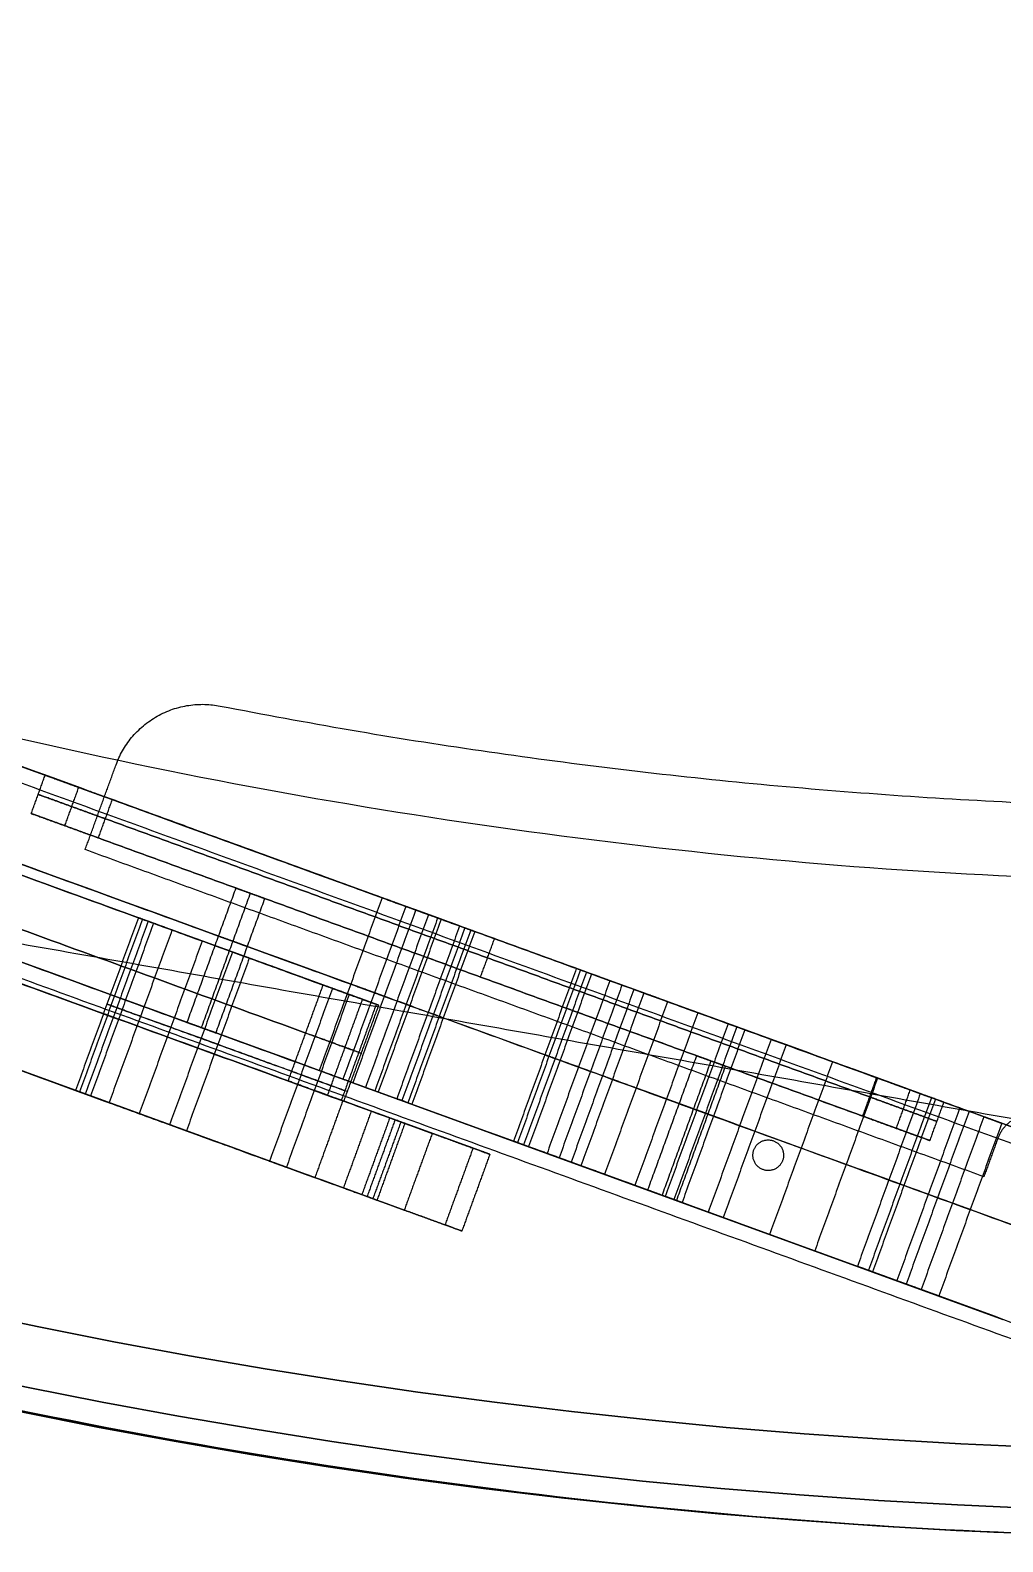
# Model space of a CAD drawing. Header units: millimetres. Extents: x -610 to 610, y -610 to 610.
# Drawn here: x -122.1 to -26.8, y -610.3 to -462.3 of the extents above; entities that cross this region are included whole.
import ezdxf

# ---------------------------------------------------------------- set-up
doc = ezdxf.new("R2010")
doc.units = ezdxf.units.MM
doc.layers.add('base', color=7, linetype='Continuous', true_color=0xffecbc)

msp = doc.modelspace()

# ---------------------------------------------------------------- linework, layer by layer
at = {"layer": 'base'}
for p, q in [((-87.93, -557.78, 106.31), (-298.29, -481.21, 106.31)), ((-79.8, -579.89, 106.31), (-318.73, -492.93, 106.31)), ((-101.93, -546.3, 221.97), (-121.96, -539.01, 221.97)), ((-56.82, -562.72, 221.97), (-99.11, -547.33, 221.97)), ((-84.32, -548.45, 122.97), (-20.66, -571.62, 122.97)), ((-77.97, -555.02, 230.97), (-77.97, -555.02, 212.97)), ((-33.97, -571.04, 221.97), (-54, -563.74, 221.97)), ((-90.47, -565.37, 122.97), (-26.82, -588.54, 122.97)), ((-77.06, -572.38, 105.6), (-91.35, -567.18, 105.6))]:
    msp.add_line(p, q, dxfattribs=at)
for centre, radius in [((0, 0, 249.47), 610), ((0, 0, 250.47), 610), ((0, 0, 243.46), 607.51), ((0, 0, 256.48), 607.51), ((0, 0, 240.97), 601.5), ((0, 0, 258.97), 601.5)]:
    msp.add_circle(centre, radius, dxfattribs=at)
at = {"layer": 'base', "extrusion": (0, 0, -1)}
for centre, radius in [((0, 0, 3.53), 610), ((0, 0, 4.53), 610), ((0, 0, -2.48), 607.51), ((0, 0, 10.54), 607.51), ((0, 0, -4.97), 601.5), ((0, 0, 13.03), 601.5)]:
    msp.add_circle(centre, radius, dxfattribs=at)
at = {"layer": 'base'}
for points, weights, degree, knots in [([(-495.2, -356.2, -4.03), (-851.4, 139, -4.03), (-356.2, 495.2, -4.03), (139, 851.4, -4.03), (495.2, 356.2, -4.03), (851.4, -139, -4.03), (356.2, -495.2, -4.03), (-139, -851.4, -4.03), (-495.2, -356.2, -4.03)], [1, 0.707106781187, 1, 0.707106781187, 1, 0.707106781187, 1, 0.707106781187, 1], 2, [0, 0, 0, 958.185759, 958.185759, 1916.371519, 1916.371519, 2874.557278, 2874.557278, 3832.743037, 3832.743037, 3832.743037]), ([(-610, 0, 249.97), (-610, -610, 249.97), (0, -610, 249.97), (610, -610, 249.97), (610, 0, 249.97), (610, 610, 249.97), (0, 610, 249.97), (-610, 610, 249.97), (-610, 0, 249.97)], [1, 0.707106781187, 1, 0.707106781187, 1, 0.707106781187, 1, 0.707106781187, 1], 2, [0, 0, 0, 958.185759, 958.185759, 1916.371519, 1916.371519, 2874.557278, 2874.557278, 3832.743037, 3832.743037, 3832.743037]), ([(32.65, -544.76, 240.97), (-510.36, -577.3, 240.97), (-544.65, -34.4, 240.97), (-578.93, 508.51, 240.97), (-36.14, 544.54, 240.97), (506.65, 580.56, 240.97), (544.42, 37.89, 240.97), (582.18, -504.79, 240.97), (39.63, -544.29, 240.97)], [1, 0.708239625255, 1, 0.708239625255, 1, 0.708239625255, 1, 0.708239625255, 1], 2, [654.018286, 654.018286, 654.018286, 1509.504571, 1509.504571, 2364.990855, 2364.990855, 3220.47714, 3220.47714, 4075.963425, 4075.963425, 4075.963425]), ([(32.65, -544.76, 244.97), (-510.36, -577.3, 244.97), (-544.65, -34.4, 244.97), (-578.93, 508.51, 244.97), (-36.14, 544.54, 244.97), (506.65, 580.56, 244.97), (544.42, 37.89, 244.97), (582.18, -504.79, 244.97), (39.63, -544.29, 244.97)], [1, 0.708239625255, 1, 0.708239625255, 1, 0.708239625255, 1, 0.708239625255, 1], 2, [654.018286, 654.018286, 654.018286, 1509.504571, 1509.504571, 2364.990855, 2364.990855, 3220.47714, 3220.47714, 4075.963425, 4075.963425, 4075.963425]), ([(32.65, -544.76, 242.97), (-510.36, -577.3, 242.97), (-544.65, -34.4, 242.97), (-578.93, 508.51, 242.97), (-36.14, 544.54, 242.97), (506.65, 580.56, 242.97), (544.42, 37.89, 242.97), (582.18, -504.79, 242.97), (39.63, -544.29, 242.97)], [1, 0.708239625255, 1, 0.708239625255, 1, 0.708239625255, 1, 0.708239625255, 1], 2, [654.018286, 654.018286, 654.018286, 1509.504571, 1509.504571, 2364.990855, 2364.990855, 3220.47714, 3220.47714, 4075.963425, 4075.963425, 4075.963425]), ([(-114.02, -537.64, 212.97), (-114.02, -537.64, 209.47), (-117.31, -536.45, 209.47), (-120.6, -535.25, 209.47), (-120.6, -535.25, 212.97)], [1, 0.707106781187, 1, 0.707106781187, 1], 2, [607.193594, 607.193594, 607.193594, 612.691382, 612.691382, 618.189169, 618.189169, 618.189169]), ([(-120.6, -535.25, 230.97), (-120.6, -535.25, 234.47), (-117.31, -536.45, 234.47), (-114.02, -537.64, 234.47), (-114.02, -537.64, 230.97)], [1, 0.707106781187, 1, 0.707106781187, 1], 2, [636.189169, 636.189169, 636.189169, 641.686956, 641.686956, 647.184743, 647.184743, 647.184743]), ([(-114.7, -539.52, 212.97), (-114.7, -539.52, 209.47), (-117.99, -538.33, 209.47), (-121.28, -537.13, 209.47), (-121.28, -537.13, 212.97)], [1, 0.707106781187, 1, 0.707106781187, 1], 2, [607.193594, 607.193594, 607.193594, 612.691382, 612.691382, 618.189169, 618.189169, 618.189169]), ([(-121.28, -537.13, 230.97), (-121.28, -537.13, 234.47), (-117.99, -538.33, 234.47), (-114.7, -539.52, 234.47), (-114.7, -539.52, 230.97)], [1, 0.707106781187, 1, 0.707106781187, 1], 2, [636.189169, 636.189169, 636.189169, 641.686956, 641.686956, 647.184743, 647.184743, 647.184743]), ([(-115.39, -541.4, 212.97), (-115.39, -541.4, 209.47), (-118.67, -540.2, 209.47), (-121.96, -539.01, 209.47), (-121.96, -539.01, 212.97)], [1, 0.707106781187, 1, 0.707106781187, 1], 2, [607.193594, 607.193594, 607.193594, 612.691382, 612.691382, 618.189169, 618.189169, 618.189169]), ([(-121.96, -539.01, 230.97), (-121.96, -539.01, 234.47), (-118.67, -540.2, 234.47), (-115.39, -541.4, 234.47), (-115.39, -541.4, 230.97)], [1, 0.707106781187, 1, 0.707106781187, 1], 2, [636.189169, 636.189169, 636.189169, 641.686956, 641.686956, 647.184743, 647.184743, 647.184743]), ([(-99.11, -547.33, 221.97), (-99.11, -547.33, 223.47), (-100.52, -546.81, 223.47), (-101.93, -546.3, 223.47), (-101.93, -546.3, 221.97), (-101.93, -546.3, 220.47), (-100.52, -546.81, 220.47), (-99.11, -547.33, 220.47), (-99.11, -547.33, 221.97)], [1, 0.707106781187, 1, 0.707106781187, 1, 0.707106781187, 1, 0.707106781187, 1], 2, [-2529.871432, -2529.871432, -2529.871432, -2527.515238, -2527.515238, -2525.159043, -2525.159043, -2522.802849, -2522.802849, -2520.446654, -2520.446654, -2520.446654]), ([(-109.99, -549.75, 170.33), (-104.15, -551.88, 173.92), (-98.31, -554, 177.51), (-92.47, -556.13, 181.1), (-91.97, -556.31, 181.41), (-91.41, -556.51, 181.57), (-90.83, -556.73, 181.57)], [1, 1, 1, 1, 0.977285464066, 0.977285464066, 1], 3, [-2066.857484, -2066.857484, -2066.857484, -2066.857484, -2065.861348, -2065.861348, -2065.861348, -2064.028817, -2064.028817, -2064.028817, -2064.028817]), ([(-100.82, -552.02, 221.97), (-100.82, -552.02, 220.47), (-102.23, -551.51, 220.47), (-103.64, -551, 220.47), (-103.64, -551, 221.97), (-103.64, -551, 223.47), (-102.23, -551.51, 223.47), (-100.82, -552.02, 223.47), (-100.82, -552.02, 221.97)], [1, 0.707106781187, 1, 0.707106781187, 1, 0.707106781187, 1, 0.707106781187, 1], 2, [2520.446654, 2520.446654, 2520.446654, 2522.802849, 2522.802849, 2525.159043, 2525.159043, 2527.515238, 2527.515238, 2529.871432, 2529.871432, 2529.871432]), ([(-87.93, -557.78, 131.86), (-92.15, -556.24, 129.26), (-96.38, -554.7, 126.67), (-100.61, -553.16, 124.07), (-101.11, -552.98, 123.76), (-101.67, -552.78, 123.6), (-102.26, -552.57, 123.6)], [1, 1, 1, 1, 0.977285323406, 0.977285323406, 1], 3, [-2116.578188, -2116.578188, -2116.578188, -2116.578188, -2115.856956, -2115.856956, -2115.856956, -2114.024419, -2114.024419, -2114.024419, -2114.024419]), ([(-113.07, -558.21, 170.33), (-107.23, -560.33, 173.92), (-101.39, -562.46, 177.51), (-95.55, -564.58, 181.1), (-95.05, -564.77, 181.41), (-94.49, -564.97, 181.57), (-93.91, -565.18, 181.57)], [1, 1, 1, 1, 0.977285464066, 0.977285464066, 1], 3, [-2066.857484, -2066.857484, -2066.857484, -2066.857484, -2065.861348, -2065.861348, -2065.861348, -2064.028817, -2064.028817, -2064.028817, -2064.028817]), ([(-103.9, -560.48, 221.97), (-103.9, -560.48, 220.47), (-105.31, -559.97, 220.47), (-106.72, -559.46, 220.47), (-106.72, -559.46, 221.97), (-106.72, -559.46, 223.47), (-105.31, -559.97, 223.47), (-103.9, -560.48, 223.47), (-103.9, -560.48, 221.97)], [1, 0.707106781187, 1, 0.707106781187, 1, 0.707106781187, 1, 0.707106781187, 1], 2, [2520.446654, 2520.446654, 2520.446654, 2522.802849, 2522.802849, 2525.159043, 2525.159043, 2527.515238, 2527.515238, 2529.871432, 2529.871432, 2529.871432]), ([(-91, -566.24, 131.86), (-95.23, -564.7, 129.26), (-99.46, -563.16, 126.67), (-103.69, -561.62, 124.07), (-104.19, -561.44, 123.76), (-104.75, -561.23, 123.6), (-105.33, -561.02, 123.6)], [1, 1, 1, 1, 0.977285323406, 0.977285323406, 1], 3, [-2116.578188, -2116.578188, -2116.578188, -2116.578188, -2115.856956, -2115.856956, -2115.856956, -2114.024419, -2114.024419, -2114.024419, -2114.024419]), ([(-56.82, -562.72, 221.97), (-56.82, -562.72, 220.47), (-55.41, -563.23, 220.47), (-54, -563.74, 220.47), (-54, -563.74, 221.97), (-54, -563.74, 223.47), (-55.41, -563.23, 223.47), (-56.82, -562.72, 223.47), (-56.82, -562.72, 221.97)], [1, 0.707106781187, 1, 0.707106781187, 1, 0.707106781187, 1, 0.707106781187, 1], 2, [-2539.29621, -2539.29621, -2539.29621, -2536.940016, -2536.940016, -2534.583821, -2534.583821, -2532.227627, -2532.227627, -2529.871432, -2529.871432, -2529.871432]), ([(-32.6, -567.28, 212.97), (-32.6, -567.28, 209.47), (-35.89, -566.08, 209.47), (-39.18, -564.88, 209.47), (-39.18, -564.88, 212.97)], [1, 0.707106781187, 1, 0.707106781187, 1], 2, [516.55399, 516.55399, 516.55399, 522.051778, 522.051778, 527.549565, 527.549565, 527.549565]), ([(-39.18, -564.88, 230.97), (-39.18, -564.88, 234.47), (-35.89, -566.08, 234.47), (-32.6, -567.28, 234.47), (-32.6, -567.28, 230.97)], [1, 0.707106781187, 1, 0.707106781187, 1], 2, [726.828773, 726.828773, 726.828773, 732.32656, 732.32656, 737.824347, 737.824347, 737.824347]), ([(-116.15, -566.66, 170.33), (-110.31, -568.79, 173.92), (-104.47, -570.92, 177.51), (-98.63, -573.04, 181.1), (-98.13, -573.22, 181.41), (-97.57, -573.43, 181.57), (-96.98, -573.64, 181.57)], [1, 1, 1, 1, 0.977285464066, 0.977285464066, 1], 3, [-2066.857484, -2066.857484, -2066.857484, -2066.857484, -2065.861348, -2065.861348, -2065.861348, -2064.028817, -2064.028817, -2064.028817, -2064.028817]), ([(-33.28, -569.16, 212.97), (-33.28, -569.16, 209.47), (-36.57, -567.96, 209.47), (-39.86, -566.76, 209.47), (-39.86, -566.76, 212.97)], [1, 0.707106781187, 1, 0.707106781187, 1], 2, [516.55399, 516.55399, 516.55399, 522.051778, 522.051778, 527.549565, 527.549565, 527.549565]), ([(-39.86, -566.76, 230.97), (-39.86, -566.76, 234.47), (-36.57, -567.96, 234.47), (-33.28, -569.16, 234.47), (-33.28, -569.16, 230.97)], [1, 0.707106781187, 1, 0.707106781187, 1], 2, [726.828773, 726.828773, 726.828773, 732.32656, 732.32656, 737.824347, 737.824347, 737.824347]), ([(-58.53, -567.42, 221.97), (-58.53, -567.42, 223.47), (-57.12, -567.93, 223.47), (-55.71, -568.44, 223.47), (-55.71, -568.44, 221.97), (-55.71, -568.44, 220.47), (-57.12, -567.93, 220.47), (-58.53, -567.42, 220.47), (-58.53, -567.42, 221.97)], [1, 0.707106781187, 1, 0.707106781187, 1, 0.707106781187, 1, 0.707106781187, 1], 2, [2529.871432, 2529.871432, 2529.871432, 2532.227627, 2532.227627, 2534.583821, 2534.583821, 2536.940016, 2536.940016, 2539.29621, 2539.29621, 2539.29621]), ([(-30.14, -568.17, 196.57), (-28.55, -568.75, 196.57), (-27.31, -569.2, 195.51), (-26.94, -569.34, 193.87), (-26.58, -569.47, 192.22), (-27.25, -569.22, 190.69), (-28.68, -568.7, 189.93)], [1, 0.855896171082, 0.855896171082, 1, 0.855896171082, 0.855896171082, 1], 3, [1693.189477, 1693.189477, 1693.189477, 1693.189477, 1697.879222, 1697.879222, 1697.879222, 1702.568968, 1702.568968, 1702.568968, 1702.568968]), ([(-89.59, -576.33, 134.62), (-95.32, -574.25, 131.1), (-101.04, -572.16, 127.59), (-106.77, -570.08, 124.07), (-107.27, -569.9, 123.76), (-107.83, -569.69, 123.6), (-108.41, -569.48, 123.6)], [1, 1, 1, 1, 0.977285323406, 0.977285323406, 1], 3, [-2116.833326, -2116.833326, -2116.833326, -2116.833326, -2115.856956, -2115.856956, -2115.856956, -2114.024419, -2114.024419, -2114.024419, -2114.024419]), ([(-33.97, -571.04, 212.97), (-33.97, -571.04, 209.47), (-37.26, -569.84, 209.47), (-40.54, -568.64, 209.47), (-40.54, -568.64, 212.97)], [1, 0.707106781187, 1, 0.707106781187, 1], 2, [516.55399, 516.55399, 516.55399, 522.051778, 522.051778, 527.549565, 527.549565, 527.549565]), ([(-40.54, -568.64, 230.97), (-40.54, -568.64, 234.47), (-37.26, -569.84, 234.47), (-33.97, -571.04, 234.47), (-33.97, -571.04, 230.97)], [1, 0.707106781187, 1, 0.707106781187, 1], 2, [726.828773, 726.828773, 726.828773, 732.32656, 732.32656, 737.824347, 737.824347, 737.824347]), ([(-20.74, -573.21, 230.97), (-19.54, -569.92, 230.97), (-22.83, -568.72, 230.97), (-26.12, -567.53, 230.97), (-27.32, -570.81, 230.97)], [1, 0.707106781187, 1, 0.707106781187, 1], 2, [-806.994805, -806.994805, -806.994805, -801.497018, -801.497018, -795.99923, -795.99923, -795.99923]), ([(-20.74, -573.21, 212.97), (-19.54, -569.92, 212.97), (-22.83, -568.72, 212.97), (-26.12, -567.53, 212.97), (-27.32, -570.81, 212.97)], [1, 0.707106781187, 1, 0.707106781187, 1], 2, [-806.994805, -806.994805, -806.994805, -801.497018, -801.497018, -795.99923, -795.99923, -795.99923]), ([(-20.74, -573.21, 221.97), (-19.54, -569.92, 221.97), (-22.83, -568.72, 221.97), (-26.12, -567.53, 221.97), (-27.32, -570.81, 221.97)], [1, 0.707106781187, 1, 0.707106781187, 1], 2, [-806.994805, -806.994805, -806.994805, -801.497018, -801.497018, -795.99923, -795.99923, -795.99923]), ([(-51.21, -571.95, -13.03), (-51.72, -573.36, -13.03), (-50.31, -573.88, -13.03), (-48.9, -574.39, -13.03), (-48.39, -572.98, -13.03), (-47.88, -571.57, -13.03), (-49.29, -571.06, -13.03), (-50.69, -570.54, -13.03), (-51.21, -571.95, -13.03)], [1, 0.707106781187, 1, 0.707106781187, 1, 0.707106781187, 1, 0.707106781187, 1], 2, [3936.415595, 3936.415595, 3936.415595, 3938.771789, 3938.771789, 3941.127984, 3941.127984, 3943.484178, 3943.484178, 3945.840373, 3945.840373, 3945.840373]), ([(-51.21, -571.95, 0.97), (-51.72, -573.36, 0.97), (-50.31, -573.88, 0.97), (-48.9, -574.39, 0.97), (-48.39, -572.98, 0.97), (-47.88, -571.57, 0.97), (-49.29, -571.06, 0.97), (-50.69, -570.54, 0.97), (-51.21, -571.95, 0.97)], [1, 0.707106781187, 1, 0.707106781187, 1, 0.707106781187, 1, 0.707106781187, 1], 2, [3936.415595, 3936.415595, 3936.415595, 3938.771789, 3938.771789, 3941.127984, 3941.127984, 3943.484178, 3943.484178, 3945.840373, 3945.840373, 3945.840373]), ([(-51.21, -571.95, -4.03), (-51.72, -573.36, -4.03), (-50.31, -573.88, -4.03), (-48.9, -574.39, -4.03), (-48.39, -572.98, -4.03), (-47.88, -571.57, -4.03), (-49.29, -571.06, -4.03), (-50.69, -570.54, -4.03), (-51.21, -571.95, -4.03)], [1, 0.707106781187, 1, 0.707106781187, 1, 0.707106781187, 1, 0.707106781187, 1], 2, [3936.415595, 3936.415595, 3936.415595, 3938.771789, 3938.771789, 3941.127984, 3941.127984, 3943.484178, 3943.484178, 3945.840373, 3945.840373, 3945.840373]), ([(-61.61, -575.87, 221.97), (-61.61, -575.87, 223.47), (-60.2, -576.39, 223.47), (-58.79, -576.9, 223.47), (-58.79, -576.9, 221.97), (-58.79, -576.9, 220.47), (-60.2, -576.39, 220.47), (-61.61, -575.87, 220.47), (-61.61, -575.87, 221.97)], [1, 0.707106781187, 1, 0.707106781187, 1, 0.707106781187, 1, 0.707106781187, 1], 2, [2529.871432, 2529.871432, 2529.871432, 2532.227627, 2532.227627, 2534.583821, 2534.583821, 2536.940016, 2536.940016, 2539.29621, 2539.29621, 2539.29621]), ([(-33.22, -576.63, 196.57), (-31.63, -577.21, 196.57), (-30.38, -577.66, 195.51), (-30.02, -577.79, 193.87), (-29.66, -577.93, 192.22), (-30.33, -577.68, 190.69), (-31.76, -577.16, 189.93)], [1, 0.855896171082, 0.855896171082, 1, 0.855896171082, 0.855896171082, 1], 3, [1693.189477, 1693.189477, 1693.189477, 1693.189477, 1697.879222, 1697.879222, 1697.879222, 1702.568968, 1702.568968, 1702.568968, 1702.568968]), ([(-36.3, -585.09, 196.57), (-34.71, -585.66, 196.57), (-33.46, -586.12, 195.51), (-33.1, -586.25, 193.87), (-32.73, -586.38, 192.22), (-33.41, -586.14, 190.69), (-34.83, -585.62, 189.93)], [1, 0.855896171082, 0.855896171082, 1, 0.855896171082, 0.855896171082, 1], 3, [1693.189477, 1693.189477, 1693.189477, 1693.189477, 1697.879222, 1697.879222, 1697.879222, 1702.568968, 1702.568968, 1702.568968, 1702.568968])]:
    msp.add_rational_spline(points, weights, degree=degree, knots=knots, dxfattribs=at)
for points, degree in [([(-20.66, -571.62, 244.97), (-204.81, -504.6, 244.97), (-388.96, -437.57, 244.97)], 2), ([(-373.3, -444.89, 4.97), (-186.65, -512.82, 4.97), (0, -580.76, 4.97)], 2), ([(-373.3, -444.89, 0.97), (-186.65, -512.82, 0.97), (0, -580.76, 0.97)], 2), ([(-373.3, -444.89, 2.97), (-186.65, -512.82, 2.97), (0, -580.76, 2.97)], 2), ([(-23.74, -580.08, 244.97), (-207.89, -513.05, 244.97), (-392.04, -446.03, 244.97)], 2), ([(-363.2, -446.95, 0.97), (-186.02, -511.44, 0.97), (-8.84, -575.92, 0.97)], 2), ([(-26.82, -588.54, 244.97), (-210.97, -521.51, 244.97), (-395.12, -454.49, 244.97)], 2), ([(-366.28, -455.4, 0.97), (-189.1, -519.89, 0.97), (-11.92, -584.38, 0.97)], 2), ([(-2.05, -599.17, 4.97), (-192.81, -529.74, 4.97), (-383.56, -460.31, 4.97)], 2), ([(-2.05, -599.17, 0.97), (-192.81, -529.74, 0.97), (-383.56, -460.31, 0.97)], 2), ([(-2.05, -599.17, 2.97), (-192.81, -529.74, 2.97), (-383.56, -460.31, 2.97)], 2), ([(-369.36, -463.86, 0.97), (-192.18, -528.35, 0.97), (-15, -592.84, 0.97)], 2), ([(-87.61, -547.26, 41.8), (-155.66, -522.49, 41.8), (-223.72, -497.72, 41.8), (-291.77, -472.95, 41.8)], 3), ([(-291.77, -472.95, 200.83), (-223.72, -497.72, 200.83), (-155.66, -522.49, 200.83), (-87.61, -547.26, 200.83)], 3), ([(-90.68, -555.71, 41.8), (-158.74, -530.94, 41.8), (-226.8, -506.17, 41.8), (-294.85, -481.4, 41.8)], 3), ([(-294.85, -481.4, 200.83), (-226.8, -506.17, 200.83), (-158.74, -530.94, 200.83), (-90.68, -555.71, 200.83)], 3), ([(-292.84, -483.2, 27), (-193.11, -519.5, 27), (-93.38, -555.8, 27)], 2), ([(-93.38, -555.8, 185.63), (-193.11, -519.5, 185.63), (-292.84, -483.2, 185.63)], 2), ([(-310.36, -487.46, 200.83), (-196.53, -528.89, 200.83), (-82.7, -570.33, 200.83)], 2), ([(-82.7, -570.33, 11.8), (-196.53, -528.89, 11.8), (-310.36, -487.46, 11.8)], 2), ([(-294.55, -487.9, 27), (-194.82, -524.2, 27), (-95.09, -560.5, 27)], 2), ([(-95.09, -560.5, 185.63), (-194.82, -524.2, 185.63), (-294.55, -487.9, 185.63)], 2), ([(-93.76, -564.17, 41.8), (-161.82, -539.4, 41.8), (-229.87, -514.63, 41.8), (-297.93, -489.86, 41.8)], 3), ([(-297.93, -489.86, 200.83), (-229.87, -514.63, 200.83), (-161.82, -539.4, 200.83), (-93.76, -564.17, 200.83)], 3), ([(-296.26, -492.59, 27), (-196.53, -528.89, 27), (-96.8, -565.19, 27)], 2), ([(-96.8, -565.19, 185.63), (-196.53, -528.89, 185.63), (-296.26, -492.59, 185.63)], 2), ([(-85.44, -577.84, 200.83), (-199.27, -536.41, 200.83), (-313.1, -494.98, 200.83)], 2), ([(-313.1, -494.98, 11.8), (-199.27, -536.41, 11.8), (-85.44, -577.84, 11.8)], 2), ([(-297.98, -520.9, 240.97), (-98.06, -556.15, 240.97), (101.85, -591.4, 240.97)], 2), ([(-297.98, -520.9, 244.97), (-98.06, -556.15, 244.97), (101.85, -591.4, 244.97)], 2), ([(-297.98, -520.9, 242.97), (-98.06, -556.15, 242.97), (101.85, -591.4, 242.97)], 2), ([(-109.63, -529.47, 230.97), (-109.63, -529.47, 221.97), (-109.63, -529.47, 212.97)], 2), ([(-103.47, -528.48, 230.97), (-103.47, -528.48, 221.97), (-103.47, -528.48, 212.97)], 2), ([(-116.68, -542.54, 230.97), (-115.17, -538.39, 230.97), (-113.66, -534.23, 230.97)], 2), ([(-116.68, -542.54, 212.97), (-115.17, -538.39, 212.97), (-113.66, -534.23, 212.97)], 2), ([(-116.68, -542.54, 221.97), (-115.17, -538.39, 221.97), (-113.66, -534.23, 221.97)], 2), ([(-113.66, -534.23, 230.97), (-113.66, -534.23, 221.97), (-113.66, -534.23, 212.97)], 2), ([(-121.96, -539.01, 212.97), (-121.28, -537.13, 212.97), (-120.6, -535.25, 212.97)], 2), ([(-121.96, -539.01, 230.97), (-121.28, -537.13, 230.97), (-120.6, -535.25, 230.97)], 2), ([(-121.96, -539.01, 221.97), (-121.28, -537.13, 221.97), (-120.6, -535.25, 221.97)], 2), ([(-120.6, -535.25, 212.97), (-120.6, -535.25, 221.97), (-120.6, -535.25, 230.97)], 2), ([(-121.28, -537.13, 212.97), (-121.28, -537.13, 221.97), (-121.28, -537.13, 230.97)], 2), ([(-118.67, -540.2, 209.47), (-117.99, -538.33, 209.47), (-117.31, -536.45, 209.47)], 2), ([(-118.67, -540.2, 234.47), (-117.99, -538.33, 234.47), (-117.31, -536.45, 234.47)], 2), ([(-115.39, -541.4, 212.97), (-114.7, -539.52, 212.97), (-114.02, -537.64, 212.97)], 2), ([(-115.39, -541.4, 230.97), (-114.7, -539.52, 230.97), (-114.02, -537.64, 230.97)], 2), ([(-115.17, -538.39, 230.97), (-115.17, -538.39, 221.97), (-115.17, -538.39, 212.97)], 2), ([(-39.18, -564.88, 212.97), (-76.6, -551.26, 212.97), (-114.02, -537.64, 212.97)], 2), ([(-114.02, -537.64, 230.97), (-76.6, -551.26, 230.97), (-39.18, -564.88, 230.97)], 2), ([(-121.96, -539.01, 212.97), (-121.96, -539.01, 221.97), (-121.96, -539.01, 230.97)], 2), ([(-39.86, -566.76, 212.97), (-77.28, -553.14, 212.97), (-114.7, -539.52, 212.97)], 2), ([(-114.7, -539.52, 230.97), (-77.28, -553.14, 230.97), (-39.86, -566.76, 230.97)], 2), ([(-40.54, -568.64, 212.97), (-77.97, -555.02, 212.97), (-115.39, -541.4, 212.97)], 2), ([(-115.39, -541.4, 230.97), (-77.97, -555.02, 230.97), (-40.54, -568.64, 230.97)], 2), ([(-28.69, -574.57, 230.97), (-72.69, -558.56, 230.97), (-116.68, -542.54, 230.97)], 2), ([(-116.68, -542.54, 230.97), (-116.68, -542.54, 221.97), (-116.68, -542.54, 212.97)], 2), ([(-28.69, -574.57, 212.97), (-72.69, -558.56, 212.97), (-116.68, -542.54, 212.97)], 2), ([(-28.69, -574.57, 221.97), (-72.69, -558.56, 221.97), (-116.68, -542.54, 221.97)], 2), ([(-101.93, -546.3, 221.97), (-104.32, -552.88, 221.97), (-106.72, -559.46, 221.97)], 2), ([(-100.52, -546.81, 220.47), (-102.91, -553.39, 220.47), (-105.31, -559.97, 220.47)], 2), ([(-100.52, -546.81, 223.47), (-102.91, -553.39, 223.47), (-105.31, -559.97, 223.47)], 2), ([(-99.11, -547.33, 221.97), (-101.5, -553.9, 221.97), (-103.9, -560.48, 221.97)], 2), ([(-87.61, -547.26, 41.8), (-90.68, -555.71, 41.8), (-93.76, -564.17, 41.8)], 2), ([(-87.61, -547.26, 200.83), (-90.68, -555.71, 200.83), (-93.76, -564.17, 200.83)], 2), ([(-85.28, -548.1, 42.82), (-88.36, -556.56, 42.82), (-91.44, -565.02, 42.82)], 2), ([(-85.28, -548.1, 199.8), (-88.36, -556.56, 199.8), (-91.44, -565.02, 199.8)], 2), ([(-84.32, -548.45, 196.57), (-87.4, -556.91, 196.57), (-90.47, -565.37, 196.57)], 2), ([(-84.32, -548.45, 197.33), (-87.4, -556.91, 197.33), (-90.47, -565.37, 197.33)], 2), ([(-84.32, -548.45, 146.98), (-87.4, -556.91, 146.98), (-90.47, -565.37, 146.98)], 2), ([(-84.32, -548.45, 45.3), (-87.4, -556.91, 45.3), (-90.47, -565.37, 45.3)], 2), ([(-84.32, -548.45, 196.95), (-87.4, -556.91, 196.95), (-90.47, -565.37, 196.95)], 2), ([(-84.32, -548.45, 96.14), (-87.4, -556.91, 96.14), (-90.47, -565.37, 96.14)], 2), ([(-83.07, -548.91, 196.57), (-86.15, -557.36, 196.57), (-89.23, -565.82, 196.57)], 2), ([(-84.32, -548.45, 197.33), (-84.32, -548.45, 197.07), (-84.32, -548.45, 196.82), (-84.32, -548.45, 196.57)], 3), ([(-84.32, -548.45, 196.57), (-83.49, -548.76, 196.57), (-82.66, -549.06, 196.57), (-81.83, -549.36, 196.57)], 3), ([(-80.02, -550.02, 149.62), (-81.45, -549.5, 148.74), (-82.88, -548.97, 147.86), (-84.32, -548.45, 146.98)], 3), ([(-84.32, -548.45, 146.98), (-84.32, -548.45, 113.08), (-84.32, -548.45, 79.19), (-84.32, -548.45, 45.3)], 3), ([(-111.47, -549.21, 127.1), (-114.55, -557.67, 127.1), (-117.63, -566.13, 127.1)], 2), ([(-111.47, -549.21, 167.6), (-114.55, -557.67, 167.6), (-117.63, -566.13, 167.6)], 2), ([(-111.47, -549.21, 147.35), (-114.55, -557.67, 147.35), (-117.63, -566.13, 147.35)], 2), ([(-111.08, -549.36, 169.18), (-114.16, -557.81, 169.18), (-117.23, -566.27, 169.18)], 2), ([(-110.51, -549.56, 124.63), (-113.59, -558.02, 124.63), (-116.67, -566.48, 124.63)], 2), ([(-109.99, -549.75, 170.33), (-113.07, -558.21, 170.33), (-116.15, -566.66, 170.33)], 2), ([(-108.18, -550.41, 123.6), (-111.26, -558.87, 123.6), (-114.34, -567.32, 123.6)], 2), ([(-111.47, -549.21, 127.1), (-111.47, -549.21, 140.6), (-111.47, -549.21, 154.1), (-111.47, -549.21, 167.6)], 3), ([(-111.47, -549.21, 167.6), (-111.47, -549.21, 168.73), (-110.91, -549.42, 169.77), (-109.99, -549.75, 170.33)], 3), ([(-102.26, -552.57, 123.6), (-104.23, -551.85, 123.6), (-106.21, -551.13, 123.6), (-108.18, -550.41, 123.6)], 3), ([(-82.17, -549.24, 148.3), (-85.25, -557.69, 148.3), (-88.32, -566.15, 148.3)], 2), ([(-81.83, -549.36, 196.57), (-84.9, -557.82, 196.57), (-87.98, -566.27, 196.57)], 2), ([(-80.02, -550.02, 149.62), (-83.1, -558.48, 149.62), (-86.17, -566.93, 149.62)], 2), ([(-79.5, -550.21, 195.54), (-82.58, -558.66, 195.54), (-85.66, -567.12, 195.54)], 2), ([(-78.93, -550.41, 150.77), (-82.01, -558.87, 150.77), (-85.09, -567.33, 150.77)], 2), ([(-78.54, -550.56, 193.07), (-81.62, -559.01, 193.07), (-84.69, -567.47, 193.07)], 2), ([(-78.54, -550.56, 152.35), (-81.62, -559.01, 152.35), (-84.69, -567.47, 152.35)], 2), ([(-78.54, -550.56, 172.71), (-81.62, -559.01, 172.71), (-84.69, -567.47, 172.71)], 2), ([(-78.54, -550.56, 152.35), (-78.54, -550.56, 151.22), (-79.1, -550.35, 150.18), (-80.02, -550.02, 149.62)], 3), ([(-78.54, -550.56, 193.07), (-78.54, -550.56, 179.49), (-78.54, -550.56, 165.92), (-78.54, -550.56, 152.35)], 3), ([(-105.22, -551.49, 123.6), (-108.3, -559.94, 123.6), (-111.38, -568.4, 123.6)], 2), ([(-77.97, -555.02, 212.97), (-77.28, -553.14, 212.97), (-76.6, -551.26, 212.97)], 2), ([(-77.97, -555.02, 230.97), (-77.28, -553.14, 230.97), (-76.6, -551.26, 230.97)], 2), ([(-102.26, -552.57, 123.6), (-105.33, -561.02, 123.6), (-108.41, -569.48, 123.6)], 2), ([(-100.61, -553.16, 124.07), (-103.69, -561.62, 124.07), (-106.77, -570.08, 124.07)], 2), ([(-68.59, -554.18, 182.3), (-71.66, -562.64, 182.3), (-74.74, -571.09, 182.3)], 2), ([(-68.59, -554.18, 182.6), (-71.66, -562.64, 182.6), (-74.74, -571.09, 182.6)], 2), ([(-68.59, -554.18, 182.45), (-71.66, -562.64, 182.45), (-74.74, -571.09, 182.45)], 2), ([(-68.19, -554.32, 184.18), (-71.27, -562.78, 184.18), (-74.35, -571.24, 184.18)], 2), ([(-67.6, -554.54, 179.88), (-70.67, -563, 179.88), (-73.75, -571.45, 179.88)], 2), ([(-67.11, -554.72, 185.33), (-70.18, -563.17, 185.33), (-73.26, -571.63, 185.33)], 2), ([(-68.59, -554.18, 182.3), (-68.59, -554.18, 182.4), (-68.59, -554.18, 182.5), (-68.59, -554.18, 182.6)], 3), ([(-68.59, -554.18, 182.6), (-68.59, -554.18, 183.73), (-68.02, -554.38, 184.77), (-67.11, -554.72, 185.33)], 3), ([(-92.47, -556.13, 181.1), (-95.55, -564.58, 181.1), (-98.63, -573.04, 181.1)], 2), ([(-98.06, -556.15, 240.97), (-98.06, -556.15, 242.97), (-98.06, -556.15, 244.97)], 2), ([(-96.8, -565.19, 27), (-95.09, -560.5, 27), (-93.38, -555.8, 27)], 2), ([(-96.8, -565.19, 185.63), (-95.09, -560.5, 185.63), (-93.38, -555.8, 185.63)], 2), ([(-65.3, -555.38, 178.89), (-68.38, -563.83, 178.89), (-71.46, -572.29, 178.89)], 2), ([(-64.12, -555.8, 178.89), (-67.2, -564.26, 178.89), (-70.28, -572.72, 178.89)], 2), ([(-62.95, -556.23, 142.1), (-66.03, -564.69, 142.1), (-69.1, -573.15, 142.1)], 2), ([(-62.95, -556.23, 178.89), (-66.03, -564.69, 178.89), (-69.1, -573.15, 178.89)], 2), ([(-62.95, -556.23, 160.49), (-66.03, -564.69, 160.49), (-69.1, -573.15, 160.49)], 2), ([(-62.95, -556.23, 178.89), (-63.73, -555.95, 178.89), (-64.52, -555.66, 178.89), (-65.3, -555.38, 178.89)], 3), ([(-62.95, -556.23, 142.1), (-62.95, -556.23, 154.36), (-62.95, -556.23, 166.62), (-62.95, -556.23, 178.89)], 3), ([(-114.55, -557.67, 127.1), (-114.55, -557.67, 140.6), (-114.55, -557.67, 154.1), (-114.55, -557.67, 167.6)], 3), ([(-114.55, -557.67, 167.6), (-114.55, -557.67, 168.73), (-113.99, -557.87, 169.77), (-113.07, -558.21, 170.33)], 3), ([(-90.83, -556.73, 181.57), (-93.91, -565.18, 181.57), (-96.98, -573.64, 181.57)], 2), ([(-92.94, -566.6, 28.7), (-91.23, -561.9, 28.7), (-89.52, -557.2, 28.7)], 2), ([(-92.94, -566.6, 183.93), (-91.23, -561.9, 183.93), (-89.52, -557.2, 183.93)], 2), ([(-88.18, -557.69, 181.57), (-89.89, -562.39, 181.57), (-91.6, -567.09, 181.57)], 2), ([(-91.35, -567.18, 32.8), (-89.64, -562.48, 32.8), (-87.93, -557.78, 32.8)], 2), ([(-91.35, -567.18, 131.86), (-89.64, -562.48, 131.86), (-87.93, -557.78, 131.86)], 2), ([(-91.35, -567.18, 106.31), (-89.64, -562.48, 106.31), (-87.93, -557.78, 106.31)], 2), ([(-90.83, -556.73, 181.57), (-89.94, -557.05, 181.57), (-89.06, -557.37, 181.57), (-88.18, -557.69, 181.57)], 3), ([(-87.93, -557.78, 32.8), (-87.93, -557.78, 82.33), (-87.93, -557.78, 131.86)], 2), ([(-87.4, -556.91, 197.33), (-87.4, -556.91, 197.07), (-87.4, -556.91, 196.82), (-87.4, -556.91, 196.57)], 3), ([(-87.4, -556.91, 196.57), (-86.57, -557.21, 196.57), (-85.73, -557.51, 196.57), (-84.9, -557.82, 196.57)], 3), ([(-83.1, -558.48, 149.62), (-84.53, -557.95, 148.74), (-85.96, -557.43, 147.86), (-87.4, -556.91, 146.98)], 3), ([(-87.4, -556.91, 146.98), (-87.4, -556.91, 113.08), (-87.4, -556.91, 79.19), (-87.4, -556.91, 45.3)], 3), ([(-61.99, -556.58, 139.63), (-65.06, -565.04, 139.63), (-68.14, -573.5, 139.63)], 2), ([(-59.66, -557.43, 138.6), (-62.74, -565.89, 138.6), (-65.82, -574.34, 138.6)], 2), ([(-53.73, -559.59, 138.6), (-55.71, -558.87, 138.6), (-57.68, -558.15, 138.6), (-59.66, -557.43, 138.6)], 3), ([(-105.33, -561.02, 123.6), (-107.31, -560.3, 123.6), (-109.29, -559.58, 123.6), (-111.26, -558.87, 123.6)], 3), ([(-81.62, -559.01, 152.35), (-81.62, -559.01, 151.22), (-82.18, -558.81, 150.18), (-83.1, -558.48, 149.62)], 3), ([(-81.62, -559.01, 193.07), (-81.62, -559.01, 179.49), (-81.62, -559.01, 165.92), (-81.62, -559.01, 152.35)], 3), ([(-72.69, -558.56, 230.97), (-72.69, -558.56, 221.97), (-72.69, -558.56, 212.97)], 2), ([(-56.69, -558.51, 138.6), (-59.77, -566.96, 138.6), (-62.85, -575.42, 138.6)], 2), ([(-53.73, -559.59, 138.6), (-56.81, -568.04, 138.6), (-59.89, -576.5, 138.6)], 2), ([(-52.88, -559.9, 138.72), (-55.96, -568.35, 138.72), (-59.03, -576.81, 138.72)], 2), ([(-52.09, -560.18, 139.07), (-55.16, -568.64, 139.07), (-58.24, -577.1, 139.07)], 2), ([(-34.91, -566.43, 149.62), (-40.64, -564.35, 146.1), (-46.36, -562.27, 142.59), (-52.09, -560.18, 139.07)], 3), ([(-89.64, -562.48, 32.8), (-89.64, -562.48, 82.33), (-89.64, -562.48, 131.86)], 2), ([(-49.52, -561.12, 196.14), (-52.6, -569.58, 196.14), (-55.67, -578.03, 196.14)], 2), ([(-48.04, -561.66, 196.57), (-51.12, -570.11, 196.57), (-54.2, -578.57, 196.57)], 2), ([(-48.04, -561.66, 196.57), (-42.07, -563.83, 196.57), (-36.11, -566, 196.57), (-30.14, -568.17, 196.57)], 3), ([(-71.66, -562.64, 182.3), (-71.66, -562.64, 182.4), (-71.66, -562.64, 182.5), (-71.66, -562.64, 182.6)], 3), ([(-71.66, -562.64, 182.6), (-71.66, -562.64, 183.73), (-71.1, -562.84, 184.77), (-70.18, -563.17, 185.33)], 3), ([(-66.03, -564.69, 178.89), (-66.81, -564.4, 178.89), (-67.59, -564.12, 178.89), (-68.38, -563.83, 178.89)], 3), ([(-56.82, -562.72, 221.97), (-59.22, -569.3, 221.97), (-61.61, -575.87, 221.97)], 2), ([(-55.41, -563.23, 223.47), (-57.81, -569.81, 223.47), (-60.2, -576.39, 223.47)], 2), ([(-55.41, -563.23, 220.47), (-57.81, -569.81, 220.47), (-60.2, -576.39, 220.47)], 2), ([(-54, -563.74, 221.97), (-56.4, -570.32, 221.97), (-58.79, -576.9, 221.97)], 2), ([(-43.5, -563.31, 144.34), (-46.58, -571.77, 144.34), (-49.66, -580.22, 144.34)], 2), ([(-93.91, -565.18, 181.57), (-93.02, -565.5, 181.57), (-92.14, -565.83, 181.57), (-91.25, -566.15, 181.57)], 3), ([(-90.47, -565.37, 197.33), (-90.47, -565.37, 197.07), (-90.47, -565.37, 196.82), (-90.47, -565.37, 196.57)], 3), ([(-90.47, -565.37, 196.57), (-89.64, -565.67, 196.57), (-88.81, -565.97, 196.57), (-87.98, -566.27, 196.57)], 3), ([(-86.17, -566.93, 149.62), (-87.61, -566.41, 148.74), (-89.04, -565.89, 147.86), (-90.47, -565.37, 146.98)], 3), ([(-90.47, -565.37, 146.98), (-90.47, -565.37, 113.08), (-90.47, -565.37, 79.19), (-90.47, -565.37, 45.3)], 3), ([(-66.03, -564.69, 142.1), (-66.03, -564.69, 154.36), (-66.03, -564.69, 166.62), (-66.03, -564.69, 178.89)], 3), ([(-39.09, -564.91, 196.57), (-42.17, -573.37, 196.57), (-45.25, -581.83, 196.57)], 2), ([(-40.54, -568.64, 212.97), (-39.86, -566.76, 212.97), (-39.18, -564.88, 212.97)], 2), ([(-40.54, -568.64, 230.97), (-39.86, -566.76, 230.97), (-39.18, -564.88, 230.97)], 2), ([(-117.63, -566.13, 127.1), (-117.63, -566.13, 140.6), (-117.63, -566.13, 154.1), (-117.63, -566.13, 167.6)], 3), ([(-117.63, -566.13, 167.6), (-117.63, -566.13, 168.73), (-117.07, -566.33, 169.77), (-116.15, -566.66, 170.33)], 3), ([(-84.69, -567.47, 152.35), (-84.69, -567.47, 151.22), (-85.26, -567.27, 150.18), (-86.17, -566.93, 149.62)], 3), ([(-56.81, -568.04, 138.6), (-58.78, -567.32, 138.6), (-60.76, -566.6, 138.6), (-62.74, -565.89, 138.6)], 3), ([(-34.91, -566.43, 149.62), (-37.99, -574.89, 149.62), (-41.07, -583.35, 149.62)], 2), ([(-33.83, -566.83, 150.77), (-36.91, -575.29, 150.77), (-39.99, -583.74, 150.77)], 2), ([(-37.26, -569.84, 209.47), (-36.57, -567.96, 209.47), (-35.89, -566.08, 209.47)], 2), ([(-37.26, -569.84, 234.47), (-36.57, -567.96, 234.47), (-35.89, -566.08, 234.47)], 2), ([(-33.43, -566.97, 152.35), (-33.43, -566.97, 151.22), (-34, -566.77, 150.18), (-34.91, -566.43, 149.62)], 3), ([(-108.41, -569.48, 123.6), (-110.39, -568.76, 123.6), (-112.36, -568.04, 123.6), (-114.34, -567.32, 123.6)], 3), ([(-91.46, -567.14, 181.57), (-92.83, -570.9, 181.57), (-94.19, -574.66, 181.57)], 2), ([(-88.67, -568.15, 181.57), (-90.13, -567.62, 181.57), (-91.6, -567.09, 181.57)], 2), ([(-88.67, -568.15, 181.57), (-90.03, -571.91, 181.57), (-91.4, -575.67, 181.57)], 2), ([(-91.35, -567.18, 32.8), (-91.35, -567.18, 82.33), (-91.35, -567.18, 131.86)], 2), ([(-91.35, -567.18, 131.86), (-89.85, -567.72, 132.78), (-88.35, -568.27, 133.7), (-86.86, -568.81, 134.62)], 3), ([(-84.69, -567.47, 193.07), (-84.69, -567.47, 179.49), (-84.69, -567.47, 165.92), (-84.69, -567.47, 152.35)], 3), ([(-33.43, -566.97, 187.01), (-36.51, -575.43, 187.01), (-39.59, -583.89, 187.01)], 2), ([(-33.43, -566.97, 152.35), (-36.51, -575.43, 152.35), (-39.59, -583.89, 152.35)], 2), ([(-33.43, -566.97, 169.68), (-36.51, -575.43, 169.68), (-39.59, -583.89, 169.68)], 2), ([(-31.05, -567.84, 188.47), (-34.13, -576.3, 188.47), (-37.21, -584.75, 188.47)], 2), ([(-30.14, -568.17, 196.57), (-33.22, -576.63, 196.57), (-36.3, -585.09, 196.57)], 2), ([(-33.97, -571.04, 212.97), (-33.28, -569.16, 212.97), (-32.6, -567.28, 212.97)], 2), ([(-33.97, -571.04, 230.97), (-33.28, -569.16, 230.97), (-32.6, -567.28, 230.97)], 2), ([(-33.97, -571.04, 221.97), (-33.28, -569.16, 221.97), (-32.6, -567.28, 221.97)], 2), ([(-28.68, -568.7, 189.93), (-30.26, -568.13, 188.96), (-31.85, -567.55, 187.98), (-33.43, -566.97, 187.01)], 3), ([(-33.43, -566.97, 187.01), (-33.43, -566.97, 175.46), (-33.43, -566.97, 163.9), (-33.43, -566.97, 152.35)], 3), ([(-32.6, -567.28, 230.97), (-32.6, -567.28, 221.97), (-32.6, -567.28, 212.97)], 2), ([(-86.86, -568.81, 134.62), (-88.23, -572.57, 134.62), (-89.59, -576.33, 134.62)], 2), ([(-86.34, -569, 180.54), (-87.71, -572.76, 180.54), (-89.08, -576.52, 180.54)], 2), ([(-85.77, -569.21, 135.77), (-87.14, -572.97, 135.77), (-88.51, -576.72, 135.77)], 2), ([(-85.38, -569.35, 137.35), (-86.75, -573.11, 137.35), (-88.11, -576.87, 137.35)], 2), ([(-85.38, -569.35, 178.07), (-86.75, -573.11, 178.07), (-88.11, -576.87, 178.07)], 2), ([(-85.38, -569.35, 157.71), (-86.75, -573.11, 157.71), (-88.11, -576.87, 157.71)], 2), ([(-86.86, -568.81, 134.62), (-85.94, -569.15, 135.18), (-85.38, -569.35, 136.22), (-85.38, -569.35, 137.35)], 3), ([(-85.38, -569.35, 137.35), (-85.38, -569.35, 150.92), (-85.38, -569.35, 164.49), (-85.38, -569.35, 178.07)], 3), ([(-37.99, -574.89, 149.62), (-43.72, -572.81, 146.1), (-49.44, -570.73, 142.59), (-55.16, -568.64, 139.07)], 3), ([(-28.68, -568.7, 189.93), (-31.76, -577.16, 189.93), (-34.83, -585.62, 189.93)], 2), ([(-33.28, -569.16, 230.97), (-33.28, -569.16, 221.97), (-33.28, -569.16, 212.97)], 2), ([(-26.94, -569.34, 193.87), (-30.02, -577.79, 193.87), (-33.1, -586.25, 193.87)], 2), ([(-82.7, -570.33, 11.8), (-84.07, -574.08, 11.8), (-85.44, -577.84, 11.8)], 2), ([(-82.7, -570.33, 200.83), (-84.07, -574.08, 200.83), (-85.44, -577.84, 200.83)], 2), ([(-74.74, -571.09, 182.3), (-74.74, -571.09, 182.4), (-74.74, -571.09, 182.5), (-74.74, -571.09, 182.6)], 3), ([(-74.74, -571.09, 182.6), (-74.74, -571.09, 183.73), (-74.18, -571.3, 184.77), (-73.26, -571.63, 185.33)], 3), ([(-51.12, -570.11, 196.57), (-45.15, -572.29, 196.57), (-39.19, -574.46, 196.57), (-33.22, -576.63, 196.57)], 3), ([(-49.29, -571.06, 0.97), (-49.29, -571.06, -6.03), (-49.29, -571.06, -13.03)], 2), ([(-33.97, -571.04, 230.97), (-33.97, -571.04, 221.97), (-33.97, -571.04, 212.97)], 2), ([(-27.32, -570.81, 230.97), (-28, -572.69, 230.97), (-28.69, -574.57, 230.97)], 2), ([(-27.32, -570.81, 212.97), (-28, -572.69, 212.97), (-28.69, -574.57, 212.97)], 2), ([(-27.32, -570.81, 221.97), (-28, -572.69, 221.97), (-28.69, -574.57, 221.97)], 2), ([(-27.32, -570.81, 230.97), (-27.32, -570.81, 221.97), (-27.32, -570.81, 212.97)], 2), ([(-78.71, -571.78, 13.56), (-80.08, -575.53, 13.56), (-81.45, -579.29, 13.56)], 2), ([(-78.71, -571.78, 199.07), (-80.08, -575.53, 199.07), (-81.45, -579.29, 199.07)], 2), ([(-77.06, -572.38, 17.8), (-78.43, -576.14, 17.8), (-79.8, -579.89, 17.8)], 2), ([(-77.06, -572.38, 194.83), (-78.43, -576.14, 194.83), (-79.8, -579.89, 194.83)], 2), ([(-77.06, -572.38, 106.31), (-78.43, -576.14, 106.31), (-79.8, -579.89, 106.31)], 2), ([(-77.06, -572.38, 194.83), (-77.06, -572.38, 106.31), (-77.06, -572.38, 17.8)], 2), ([(-69.1, -573.15, 178.89), (-69.89, -572.86, 178.89), (-70.67, -572.57, 178.89), (-71.46, -572.29, 178.89)], 3), ([(-51.21, -571.95, 0.97), (-51.21, -571.95, -6.03), (-51.21, -571.95, -13.03)], 2), ([(-28, -572.69, 230.97), (-28, -572.69, 221.97), (-28, -572.69, 212.97)], 2), ([(-96.98, -573.64, 181.57), (-95.12, -574.32, 181.57), (-93.26, -574.99, 181.57), (-91.4, -575.67, 181.57)], 3), ([(-69.1, -573.15, 142.1), (-69.1, -573.15, 154.36), (-69.1, -573.15, 166.62), (-69.1, -573.15, 178.89)], 3), ([(-50.31, -573.88, 0.97), (-50.31, -573.88, -6.03), (-50.31, -573.88, -13.03)], 2), ([(-48.39, -572.98, 0.97), (-48.39, -572.98, -6.03), (-48.39, -572.98, -13.03)], 2), ([(-59.89, -576.5, 138.6), (-61.86, -575.78, 138.6), (-63.84, -575.06, 138.6), (-65.82, -574.34, 138.6)], 3), ([(-36.51, -575.43, 152.35), (-36.51, -575.43, 151.22), (-37.07, -575.23, 150.18), (-37.99, -574.89, 149.62)], 3), ([(-31.76, -577.16, 189.93), (-33.34, -576.58, 188.96), (-34.93, -576.01, 187.98), (-36.51, -575.43, 187.01)], 3), ([(-36.51, -575.43, 187.01), (-36.51, -575.43, 175.46), (-36.51, -575.43, 163.9), (-36.51, -575.43, 152.35)], 3), ([(-28.69, -574.57, 230.97), (-28.69, -574.57, 221.97), (-28.69, -574.57, 212.97)], 2), ([(-88.11, -576.87, 137.35), (-88.11, -576.87, 136.22), (-88.68, -576.66, 135.18), (-89.59, -576.33, 134.62)], 3), ([(-88.11, -576.87, 178.07), (-88.11, -576.87, 164.49), (-88.11, -576.87, 150.92), (-88.11, -576.87, 137.35)], 3), ([(-41.07, -583.35, 149.62), (-46.79, -581.27, 146.1), (-52.52, -579.18, 142.59), (-58.24, -577.1, 139.07)], 3), ([(-54.2, -578.57, 196.57), (-48.23, -580.74, 196.57), (-42.27, -582.91, 196.57), (-36.3, -585.09, 196.57)], 3), ([(-79.8, -579.89, 17.8), (-79.8, -579.89, 106.31), (-79.8, -579.89, 194.83)], 2), ([(-39.59, -583.89, 152.35), (-39.59, -583.89, 151.22), (-40.15, -583.68, 150.18), (-41.07, -583.35, 149.62)], 3), ([(-34.83, -585.62, 189.93), (-36.42, -585.04, 188.96), (-38, -584.47, 187.98), (-39.59, -583.89, 187.01)], 3), ([(-39.59, -583.89, 187.01), (-39.59, -583.89, 175.46), (-39.59, -583.89, 163.9), (-39.59, -583.89, 152.35)], 3)]:
    msp.add_open_spline(points, degree=degree, dxfattribs=at)
for points, weights, degree in [([(-113.66, -534.23, 230.97), (-111.02, -527, 230.97), (-103.47, -528.48, 230.97)], [1, 0.75996447698, 1], 2), ([(-113.66, -534.23, 212.97), (-111.02, -527, 212.97), (-103.47, -528.48, 212.97)], [1, 0.75996447698, 1], 2), ([(-113.66, -534.23, 221.97), (-111.02, -527, 221.97), (-103.47, -528.48, 221.97)], [1, 0.75996447698, 1], 2), ([(-103.47, -528.48, 230.97), (0, -548.73, 230.97), (103.47, -528.48, 230.97)], [1, 0.981366959849, 1], 2), ([(-103.47, -528.48, 212.97), (0, -548.73, 212.97), (103.47, -528.48, 212.97)], [1, 0.981366959849, 1], 2), ([(-103.47, -528.48, 221.97), (0, -548.73, 221.97), (103.47, -528.48, 221.97)], [1, 0.981366959849, 1], 2), ([(-84.32, -548.45, 45.3), (-84.32, -548.45, 43.25), (-85.68, -547.96, 41.8), (-87.61, -547.26, 41.8)], [1, 0.804737854124, 0.804737854124, 1], 3), ([(-87.61, -547.26, 200.83), (-85.68, -547.96, 200.83), (-84.32, -548.45, 199.38), (-84.32, -548.45, 197.33)], [1, 0.804737854124, 0.804737854124, 1], 3), ([(-108.18, -550.41, 123.6), (-110.11, -549.71, 123.6), (-111.47, -549.21, 125.05), (-111.47, -549.21, 127.1)], [1, 0.804737854124, 0.804737854124, 1], 3), ([(-81.83, -549.36, 196.57), (-79.9, -550.06, 196.57), (-78.54, -550.56, 195.12), (-78.54, -550.56, 193.07)], [1, 0.804737854124, 0.804737854124, 1], 3), ([(-65.3, -555.38, 178.89), (-67.19, -554.69, 178.89), (-68.54, -554.2, 180.29), (-68.59, -554.18, 182.3)], [1, 0.810420122244, 0.810420122244, 1], 3), ([(-93.38, -555.8, 27), (-87.93, -557.78, 27), (-87.93, -557.78, 32.8)], [1, 0.707106781187, 1], 2), ([(-88.18, -557.69, 181.57), (-89.38, -557.25, 185.63), (-93.38, -555.8, 185.63)], [0.904888937819, 0.766847469036, 1], 2), ([(-87.4, -556.91, 45.3), (-87.4, -556.91, 43.25), (-88.76, -556.41, 41.8), (-90.68, -555.71, 41.8)], [1, 0.804737854124, 0.804737854124, 1], 3), ([(-90.68, -555.71, 200.83), (-88.76, -556.41, 200.83), (-87.4, -556.91, 199.38), (-87.4, -556.91, 197.33)], [1, 0.804737854124, 0.804737854124, 1], 3), ([(-59.66, -557.43, 138.6), (-61.59, -556.73, 138.6), (-62.95, -556.23, 140.05), (-62.95, -556.23, 142.1)], [1, 0.804737854124, 0.804737854124, 1], 3), ([(-111.26, -558.87, 123.6), (-113.19, -558.16, 123.6), (-114.55, -557.67, 125.05), (-114.55, -557.67, 127.1)], [1, 0.804737854124, 0.804737854124, 1], 3), ([(-84.9, -557.82, 196.57), (-82.98, -558.52, 196.57), (-81.62, -559.01, 195.12), (-81.62, -559.01, 193.07)], [1, 0.804737854124, 0.804737854124, 1], 3), ([(-95.09, -560.5, 27), (-89.64, -562.48, 27), (-89.64, -562.48, 32.8)], [1, 0.707106781187, 1], 2), ([(-89.89, -562.39, 181.57), (-91.09, -561.95, 185.63), (-95.09, -560.5, 185.63)], [0.904888937819, 0.766847469036, 1], 2), ([(-52.09, -560.18, 139.07), (-52.59, -560, 138.76), (-53.15, -559.8, 138.6), (-53.73, -559.59, 138.6)], [1, 0.977285323406, 0.977285323406, 1], 3), ([(-68.38, -563.83, 178.89), (-70.27, -563.14, 178.89), (-71.62, -562.65, 180.29), (-71.66, -562.64, 182.3)], [1, 0.810420122244, 0.810420122244, 1], 3), ([(-96.8, -565.19, 27), (-91.35, -567.18, 27), (-91.35, -567.18, 32.8)], [1, 0.707106781187, 1], 2), ([(-91.6, -567.09, 181.57), (-92.8, -566.65, 185.63), (-96.8, -565.19, 185.63)], [0.904888937819, 0.766847469035, 1], 2), ([(-90.47, -565.37, 45.3), (-90.47, -565.37, 43.25), (-91.84, -564.87, 41.8), (-93.76, -564.17, 41.8)], [1, 0.804737854124, 0.804737854124, 1], 3), ([(-93.76, -564.17, 200.83), (-91.84, -564.87, 200.83), (-90.47, -565.37, 199.38), (-90.47, -565.37, 197.33)], [1, 0.804737854124, 0.804737854124, 1], 3), ([(-62.74, -565.89, 138.6), (-64.66, -565.18, 138.6), (-66.03, -564.69, 140.05), (-66.03, -564.69, 142.1)], [1, 0.804737854124, 0.804737854124, 1], 3), ([(-114.34, -567.32, 123.6), (-116.27, -566.62, 123.6), (-117.63, -566.13, 125.05), (-117.63, -566.13, 127.1)], [1, 0.804737854124, 0.804737854124, 1], 3), ([(-87.98, -566.27, 196.57), (-86.06, -566.98, 196.57), (-84.69, -567.47, 195.12), (-84.69, -567.47, 193.07)], [1, 0.804737854124, 0.804737854124, 1], 3), ([(-85.38, -569.35, 178.07), (-85.38, -569.35, 181.57), (-88.67, -568.15, 181.57)], [1, 0.707106781187, 1], 2), ([(-55.16, -568.64, 139.07), (-55.67, -568.46, 138.76), (-56.23, -568.25, 138.6), (-56.81, -568.04, 138.6)], [1, 0.977285323406, 0.977285323406, 1], 3), ([(-77.06, -572.38, 17.8), (-77.06, -572.38, 11.8), (-82.7, -570.33, 11.8)], [1, 0.707106781187, 1], 2), ([(-82.7, -570.33, 200.83), (-77.06, -572.38, 200.83), (-77.06, -572.38, 194.83)], [1, 0.707106781187, 1], 2), ([(-71.46, -572.29, 178.89), (-73.34, -571.6, 178.89), (-74.7, -571.11, 180.29), (-74.74, -571.09, 182.3)], [1, 0.810420122244, 0.810420122244, 1], 3), ([(-65.82, -574.34, 138.6), (-67.74, -573.64, 138.6), (-69.1, -573.15, 140.05), (-69.1, -573.15, 142.1)], [1, 0.804737854124, 0.804737854124, 1], 3), ([(-91.4, -575.67, 181.57), (-89.48, -576.37, 181.57), (-88.11, -576.87, 180.12), (-88.11, -576.87, 178.07)], [1, 0.804737854124, 0.804737854124, 1], 3), ([(-58.24, -577.1, 139.07), (-58.74, -576.92, 138.76), (-59.31, -576.71, 138.6), (-59.89, -576.5, 138.6)], [1, 0.977285323406, 0.977285323406, 1], 3), ([(-85.44, -577.84, 11.8), (-79.8, -579.89, 11.8), (-79.8, -579.89, 17.8)], [1, 0.707106781187, 1], 2), ([(-79.8, -579.89, 194.83), (-79.8, -579.89, 200.83), (-85.44, -577.84, 200.83)], [1, 0.707106781187, 1], 2)]:
    msp.add_rational_spline(points, weights, degree=degree, dxfattribs=at)
for points in [[(-67.11, -554.72, 185.33), (-61.24, -556.85, 188.93), (-55.38, -558.99, 192.54), (-49.52, -561.12, 196.14), (-49.04, -561.29, 196.43), (-48.53, -561.48, 196.57), (-48.04, -561.66, 196.57)], [(-70.18, -563.17, 185.33), (-64.32, -565.31, 188.93), (-58.46, -567.44, 192.54), (-52.6, -569.58, 196.14), (-52.12, -569.75, 196.43), (-51.61, -569.93, 196.57), (-51.12, -570.11, 196.57)], [(-73.26, -571.63, 185.33), (-67.4, -573.77, 188.93), (-61.54, -575.9, 192.54), (-55.67, -578.03, 196.14), (-55.2, -578.21, 196.43), (-54.69, -578.39, 196.57), (-54.2, -578.57, 196.57)]]:
    msp.add_open_spline(points, degree=3, knots=[1672.901137, 1672.901137, 1672.901137, 1672.901137, 1673.901137, 1673.901137, 1673.901137, 1674.142836, 1674.142836, 1674.142836, 1674.142836], dxfattribs=at)

doc.saveas('drawing.dxf')
